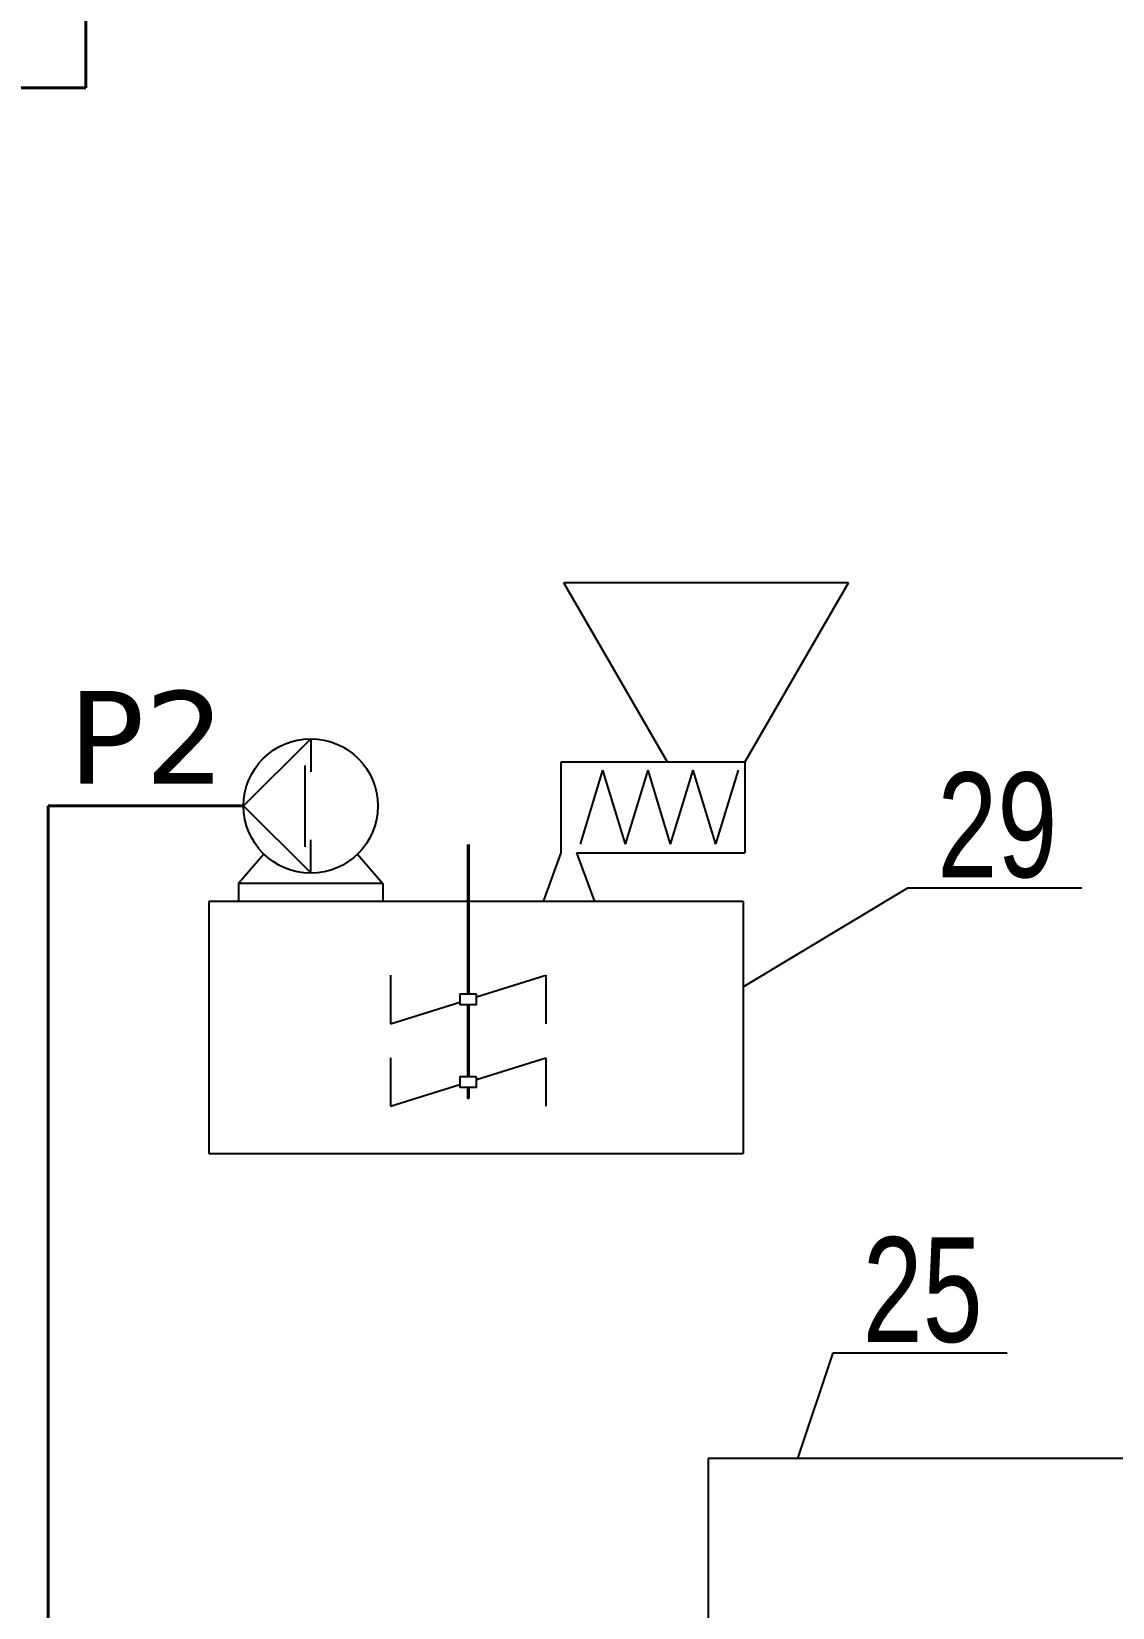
# Model space of a CAD drawing. Extents: x 151310 to 250336, y -70311 to -4848.
# Drawn here: x 225741 to 227484, y -23612 to -21071 of the extents above; entities that cross this region are included whole.
import ezdxf

# ---------------------------------------------------------------- set-up
doc = ezdxf.new("R2010")
doc.units = 0
doc.header["$LTSCALE"] = 300
doc.header["$MEASUREMENT"] = 0
doc.layers.add('1', color=7, linetype='CONTINUOUS')
doc.layers.add('Обозначение задвижек', color=7, linetype='CONTINUOUS')
doc.layers.add('К1', color=7, linetype='CONTINUOUS', lineweight=40, true_color=0xfa3c00)
doc.layers.add('Р2', color=7, linetype='CONTINUOUS', lineweight=40, true_color=0xa000a0)
doc.styles.add('MONARCH', font='monarch', dxfattribs={"width": 0.77})

msp = doc.modelspace()

# ---------------------------------------------------------------- linework, layer by layer
at = {"layer": '1', "ltscale": 0.166667}
for p, q in [((226766.2, -22249.2), (226599.1, -21959.8)), ((227057.8, -21959.8), (226599.1, -21959.8)), ((226890.7, -22249.2), (227057.8, -21959.8)), ((226890.7, -22249.2), (226594.2, -22249.2)), ((226594.2, -22249.2), (226594.2, -22395.5)), ((226890.7, -22249.2), (226890.7, -22395.5)), ((226625.6, -22381.3), (226662, -22262.1)), ((226698.4, -22381.3), (226662, -22262.1)), ((226698.4, -22381.3), (226734.8, -22262.1)), ((226771.2, -22381.3), (226734.8, -22262.1)), ((226771.2, -22381.3), (226807.6, -22262.1)), ((226844, -22381.3), (226807.6, -22262.1)), ((226844, -22381.3), (226880.4, -22262.1)), ((226443.7, -22382.1), (226443.7, -22623.5)), ((226445.9, -22382.1), (226445.9, -22623.5)), ((226594.2, -22395.5), (226565.6, -22473.9)), ((226619.6, -22395.5), (226890.7, -22395.5)), ((226619.6, -22395.5), (226648.2, -22473.9)), ((226074.6, -22445), (226074.6, -22473.9)), ((226307.1, -22445), (226074.6, -22445)), ((226307.1, -22445), (226307.1, -22473.9)), ((226888.1, -22473.9), (226026.8, -22473.9)), ((226026.8, -22473.9), (226026.8, -22880.4)), ((226308.4, -22473.9), (226075.9, -22473.9)), ((226319.7, -22592.7), (226319.7, -22670.9)), ((226458.2, -22627.6), (226569.8, -22592.7)), ((226569.8, -22592.7), (226569.8, -22670.9)), ((226319.7, -22670.9), (226431.4, -22636)), ((226443.7, -22640.2), (226443.7, -22756.6)), ((226443.7, -22640.2), (226443.7, -22658.5)), ((226445.9, -22640.2), (226445.9, -22756.6)), ((226445.9, -22640.2), (226445.9, -22658.5)), ((226319.7, -22725.9), (226319.7, -22804.1)), ((226458.2, -22760.8), (226569.8, -22725.9)), ((226569.8, -22725.9), (226569.8, -22804.1)), ((226319.7, -22804.1), (226431.4, -22769.2)), ((226443.7, -22773.3), (226443.7, -22791.7)), ((226445.9, -22791.7), (226443.7, -22791.7)), ((226445.9, -22773.3), (226445.9, -22791.7)), ((226026.8, -22880.4), (226888.1, -22880.4))]:
    msp.add_line(p, q, dxfattribs=at)
at = {"layer": '1', "ltscale": 10}
for p, q in [((226082.6, -22319.6), (226190.9, -22211.5)), ((226190.9, -22211.5), (226190.9, -22264.8)), ((226181.4, -22254.7), (226181.4, -22385.6)), ((226082.6, -22319.6), (226190.9, -22427.8)), ((226190.9, -22427.8), (226190.9, -22374.4))]:
    msp.add_line(p, q, dxfattribs=at)
at = {"layer": '1'}
for p, q in [((226115.4, -22397.4), (226074.6, -22445)), ((226266.3, -22397.4), (226307.1, -22445))]:
    msp.add_line(p, q, dxfattribs=at)
at = {"layer": '1', "ltscale": 0.4}
for p, q in [((226888.1, -22473.9), (226888.1, -22880.4)), ((227622.3, -23371.8), (226831.6, -23371.8)), ((226831.6, -23371.8), (226831.6, -23905.6))]:
    msp.add_line(p, q, dxfattribs=at)
at = {"layer": '1', "ltscale": 0.166667}
for points in [[(226458.2, -22623.5), (226431.4, -22623.5), (226431.4, -22640.2), (226458.2, -22640.2)], [(226458.2, -22756.6), (226431.4, -22756.6), (226431.4, -22773.3), (226458.2, -22773.3)]]:
    msp.add_lwpolyline(points, close=True, dxfattribs=at)
at = {"layer": '1'}
msp.add_circle((226190.9, -22319.8), 108.3, dxfattribs=at)
at = {"layer": 'К1', "ltscale": 0.4}
for p, q in [((225828.4, -21161.9), (225828.4, -20957.8)), ((225693.7, -21161.9), (225828.4, -21161.9))]:
    msp.add_line(p, q, dxfattribs=at)
at = {"layer": 'Обозначение задвижек', "ltscale": 0.4}
for p, q in [((226888.1, -22611.4), (227153.8, -22452)), ((227153.8, -22452), (227434.2, -22452)), ((226976.5, -23371.8), (227033.4, -23201.4)), ((227033.4, -23201.4), (227313.8, -23201.4))]:
    msp.add_line(p, q, dxfattribs=at)
at = {"layer": 'Р2', "ltscale": 0.4}
for p, q in [((226082.6, -22319.6), (225767.5, -22319.6)), ((225767.5, -22319.6), (225767.5, -23877.9))]:
    msp.add_line(p, q, dxfattribs=at)

# ---------------------------------------------------------------- texts
at = {"layer": '1', "ltscale": 0.4, "char_height": 168.91, "attachment_point": 1, "style": 'MONARCH'}
for s, insert in [('29', (227201.3, -22265.8)), ('25', (227080.9, -23015.2))]:
    msp.add_mtext_dynamic_manual_height_columns(s, width=409.843, gutter_width=879.7, heights=[0], dxfattribs=dict(at, insert=insert))
at = {"layer": 'Р2', "ltscale": 0.4, "insert": (226053.2, -22134.4), "char_height": 149.289, "width": 304.377, "attachment_point": 3}
msp.add_mtext('{\\fVerdana|b0|i0|c204|p34;Р2}', dxfattribs=at)

doc.saveas('drawing.dxf')
